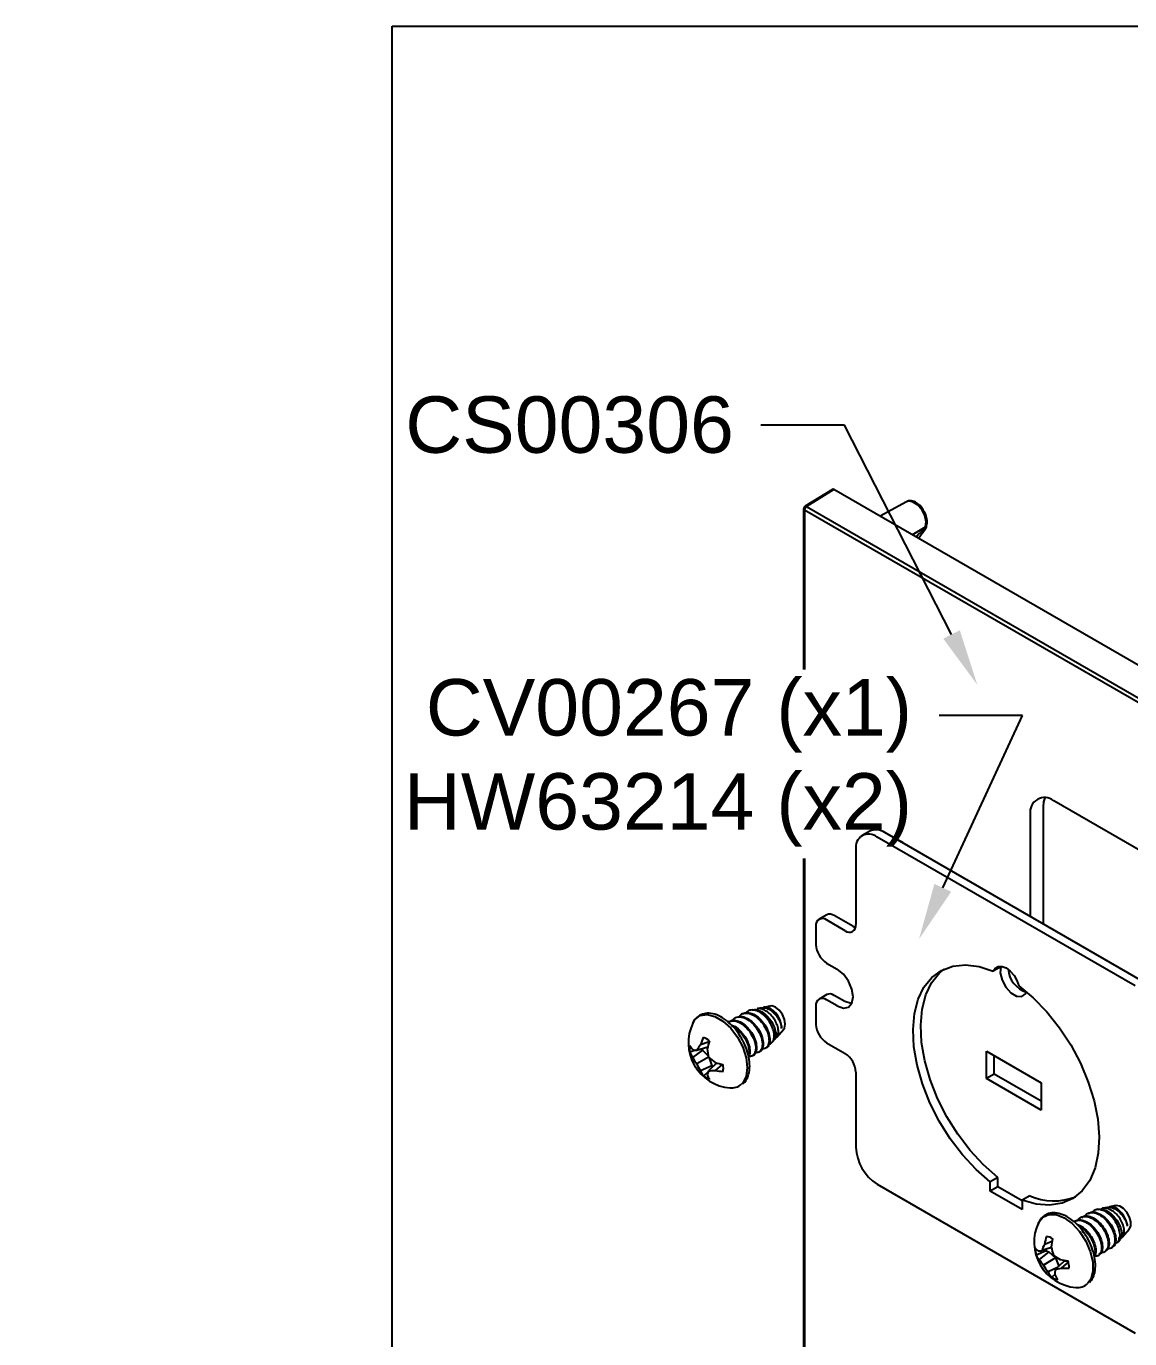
# Model space of a CAD drawing. Extents: x -1.22 to 6.77, y -6.95 to 0.
# Drawn here: x -1.216 to 2.451, y -4.362 to 0 of the extents above; entities that cross this region are included whole.
import ezdxf
from ezdxf import colors
from ezdxf.entities.mleader import LeaderData, LeaderLine
from ezdxf.math import Vec2, Vec3

# ---------------------------------------------------------------- set-up
doc = ezdxf.new("R2010")
doc.units = 0
doc.header["$LTSCALE"] = 0.5
doc.header["$MEASUREMENT"] = 0
for name, color, linetype in [('End Cap', 92, 'CONTINUOUS'), ('FAB DWG', 221, 'CONTINUOUS'), ('Hardware', 242, 'CONTINUOUS')]:
    doc.layers.add(name, color=color, linetype=linetype)
doc.layers.add('Text-Unprinted', color=131, linetype='CONTINUOUS', plot=False)
doc.styles.add('LSAD_Standard', font='arial.ttf')

msp = doc.modelspace()

# ---------------------------------------------------------------- linework, layer by layer
at = {"layer": 'End Cap', "transparency": 16777216}
for p, q in [((1.4632, -1.539), (1.3723, -1.5952)), ((1.4683, -1.5394), (1.3774, -1.5956)), ((3.8778, -2.9304), (1.4683, -1.5394)), ((1.3675, -1.6037), (1.3675, -2.1372)), ((3.7767, -2.9969), (1.3705, -1.6078)), ((1.3705, -1.6078), (1.3705, -2.1372)), ((1.3774, -1.5956), (3.7836, -2.9847)), ((1.7093, -1.5803), (1.6221, -1.6282)), ((1.7287, -1.6898), (1.7731, -1.6635)), ((2.1635, -2.5945), (2.1635, -2.9836)), ((2.9483, -3.0067), (2.1988, -2.574)), ((2.121, -2.619), (2.121, -2.9591)), ((1.3675, -2.7661), (1.3675, -4.9197)), ((1.3705, -2.7661), (1.3705, -4.9238))]:
    msp.add_line(p, q, dxfattribs=at)
at = {"layer": 'End Cap', "transparency": 16777216, "flags": 128}
for points in [[(1.7731, -1.6635), (1.775, -1.6464), (1.7704, -1.6262), (1.7601, -1.6063), (1.7459, -1.59), (1.73, -1.5801), (1.7152, -1.5783), (1.7093, -1.5803)], [(2.1693, -2.5637), (2.165, -2.5778), (2.1635, -2.5945)], [(1.7027, -2.7176), (1.697, -2.7124), (1.6794, -2.7042)]]:
    msp.add_lwpolyline(points, dxfattribs=at)
at = {"layer": 'End Cap', "transparency": 16777216}
for centre, radius, start, end in [((1.3775, -1.6037), 0.01, 121.7291, 180), ((1.3723, -1.6034), 0.0048, 184.1293, 247.1908), ((1.3859, -1.6085), 0.0154, 123.2297, 177.3477), ((1.3745, -1.5995), 0.00487, 53.4892, 117.3259), ((1.7712, -1.6628), 0.0044, 291.645, 357.485), ((1.7708, -1.6691), 0.00303, 350.1739, 48.2398), ((1.7702, -1.6584), 0.00592, 299.7992, 339.7534), ((1.7656, -1.6639), 0.01, 326.2459, 0), ((1.7656, -1.6639), 0.01, 0, 5.4852), ((2.1684, -2.6113), 0.048, 50.7967, 189.214)]:
    msp.add_arc(centre, radius, start, end, dxfattribs=at)
msp.add_ellipse((1.4683, -1.5476), major_axis=(-0.005, 0.00866), ratio=0.577206, start_param=5.498021, end_param=6.300635, dxfattribs=at)
for points, knots in [([(1.7676, -1.6113), (1.7646, -1.6062), (1.7578, -1.5952), (1.7431, -1.5826), (1.7278, -1.5767), (1.7155, -1.5767), (1.7107, -1.5801), (1.7094, -1.5811)], [0, 0, 0, 0, 0.21061, 0.461549, 0.723631, 0.923404, 1, 1, 1, 1]), ([(1.7757, -1.6604), (1.7766, -1.6572), (1.7788, -1.6489), (1.777, -1.633), (1.7728, -1.6187), (1.7682, -1.6121), (1.7676, -1.6113)], [0, 0, 0, 0, 0.216396, 0.570402, 0.943132, 1, 1, 1, 1]), ([(1.7406, -1.6966), (1.7457, -1.6919), (1.7545, -1.6839), (1.7656, -1.6738), (1.7712, -1.6684), (1.7728, -1.6669)], [0, 0, 0, 0, 0.502357, 0.858928, 1, 1, 1, 1]), ([(1.7738, -1.6696), (1.7722, -1.6718), (1.7668, -1.6792), (1.7583, -1.6904), (1.7526, -1.6982), (1.7499, -1.702)], [0, 0, 0, 0, 0.17894, 0.611271, 1, 1, 1, 1]), ([(1.7728, -1.6669), (1.7728, -1.6666), (1.7727, -1.6653), (1.7729, -1.6643), (1.7731, -1.6635)], [0, 0, 0, 0, 0.239935, 1, 1, 1, 1]), ([(1.7756, -1.663), (1.7756, -1.6625), (1.7755, -1.6613), (1.7757, -1.6605), (1.7757, -1.6605), (1.7757, -1.6604)], [0, 0, 0, 0, 0.307309, 0.864402, 1, 1, 1, 1])]:
    msp.add_open_spline(points, degree=3, knots=knots, dxfattribs=at)
at = {"layer": 'Hardware', "transparency": 16777216}
for p, q in [((1.5873, -2.6749), (1.5619, -2.6895)), ((2.4693, -3.1894), (1.6119, -2.6945)), ((2.4947, -3.1748), (1.6373, -2.6798)), ((1.5412, -2.7353), (1.5412, -2.9854)), ((1.4444, -2.9529), (1.419, -2.9676)), ((1.5312, -2.9911), (1.4694, -2.9554)), ((1.4086, -2.9905), (1.4086, -3.0519)), ((1.5058, -3.0058), (1.444, -2.9701)), ((1.444, -3.1132), (1.4795, -3.1337)), ((2.0235, -3.1255), (1.998, -3.1402)), ((1.4444, -3.2181), (1.419, -3.2328)), ((1.5049, -3.2411), (1.4694, -3.2206)), ((1.1966, -3.2684), (1.1907, -3.2697)), ((1.2266, -3.2621), (1.2127, -3.265)), ((1.2558, -3.256), (1.2347, -3.2604)), ((1.4086, -3.2557), (1.4086, -3.3171)), ((1.4795, -3.2558), (1.444, -3.2352)), ((1.1194, -3.3072), (1.1167, -3.3088)), ((1.1415, -3.2945), (1.1388, -3.2961)), ((1.1636, -3.2817), (1.1609, -3.2833)), ((1.2782, -3.3597), (1.301, -3.3343)), ((1.0489, -3.3925), (1.0129, -3.4034)), ((1.0538, -3.3746), (1.0247, -3.3853)), ((1.0263, -3.3993), (1.0318, -3.4025)), ((1.2632, -3.3764), (1.2697, -3.3693)), ((1.444, -3.3783), (1.5058, -3.4141)), ((1.0089, -3.4025), (0.9894, -3.4095)), ((1.0318, -3.4025), (0.9988, -3.4267)), ((1.0519, -3.4259), (1.0129, -3.4484)), ((1.0318, -3.4025), (1.0513, -3.423)), ((1.0794, -3.4452), (1.0519, -3.4709)), ((1.0541, -3.4279), (1.0621, -3.455)), ((1.1967, -3.422), (1.1995, -3.4204)), ((1.2188, -3.4092), (1.2216, -3.4076)), ((1.9752, -3.406), (2.1569, -3.511)), ((1.9752, -3.4969), (1.9752, -3.406)), ((2.0005, -3.4822), (2.0005, -3.4207)), ((1.0621, -3.455), (1.0247, -3.4715)), ((1.0621, -3.455), (1.0621, -3.4613)), ((1.0973, -3.4499), (1.0734, -3.4697)), ((1.5412, -3.4753), (1.5412, -3.7254)), ((2.0005, -3.4822), (1.9752, -3.4969)), ((2.1569, -3.5725), (2.0005, -3.4822)), ((2.1569, -3.6018), (1.9752, -3.4969)), ((2.1569, -3.511), (2.1569, -3.6018)), ((2.013, -3.8253), (1.9876, -3.84)), ((2.013, -3.8567), (2.013, -3.8253)), ((1.6119, -3.8478), (2.4693, -4.3428)), ((1.9876, -3.8714), (1.9876, -3.84)), ((2.013, -3.8567), (1.9876, -3.8714)), ((2.0936, -3.9326), (1.9876, -3.8714)), ((2.0936, -3.9032), (2.013, -3.8567)), ((2.1191, -3.8865), (2.0936, -3.9012)), ((2.0936, -3.9012), (2.0936, -3.9326)), ((2.3763, -3.9253), (2.3625, -3.9282)), ((2.4048, -3.9193), (2.3845, -3.9236)), ((2.2912, -3.9575), (2.2884, -3.9591)), ((2.3133, -3.9447), (2.3105, -3.9463)), ((2.3465, -3.9316), (2.3404, -3.9328)), ((2.2691, -3.9702), (2.2663, -3.9718)), ((2.4277, -4.0225), (2.45, -3.9976)), ((2.1931, -4.0381), (2.168, -4.048)), ((2.4127, -4.0393), (2.4192, -4.0321)), ((2.1735, -4.0697), (2.1407, -4.0842)), ((2.1822, -4.0731), (2.1502, -4.098)), ((2.191, -4.059), (2.1591, -4.0689)), ((2.2048, -4.0924), (2.1653, -4.117)), ((2.1735, -4.0697), (2.1822, -4.0731)), ((2.1822, -4.0731), (2.2048, -4.0924)), ((2.2048, -4.0924), (2.2162, -4.1204)), ((2.3464, -4.085), (2.3491, -4.0834)), ((2.3684, -4.0722), (2.3712, -4.0706)), ((2.3905, -4.0594), (2.3958, -4.0564)), ((2.2114, -4.1249), (2.1798, -4.1398)), ((2.2339, -4.1038), (2.2038, -4.1321)), ((2.2477, -4.1062), (2.2238, -4.1268)), ((2.2339, -4.1038), (2.2447, -4.1023)), ((2.2022, -4.1486), (2.1928, -4.1576))]:
    msp.add_line(p, q, dxfattribs=at)
at = {"layer": 'Hardware', "transparency": 16777216, "flags": 128}
for points in [[(1.5312, -2.9911), (1.5381, -2.9943), (1.5401, -2.9949)], [(1.4795, -3.2558), (1.4997, -3.2628), (1.5169, -3.2595), (1.5283, -3.2463), (1.5324, -3.2252), (1.5283, -3.1996), (1.5169, -3.1731), (1.4997, -3.15), (1.4795, -3.1337)], [(1.9876, -3.84), (1.9405, -3.7988), (1.8959, -3.7508), (1.8548, -3.697), (1.8184, -3.6389), (1.7874, -3.5777), (1.7627, -3.5151), (1.7448, -3.4526), (1.7343, -3.3917), (1.7313, -3.3339), (1.7359, -3.2808), (1.7481, -3.2334), (1.7675, -3.1932), (1.7936, -3.1609), (1.8259, -3.1375), (1.8634, -3.1235), (1.9053, -3.1193), (1.9506, -3.1249), (1.998, -3.1402)], [(2.013, -3.8253), (1.9659, -3.7841), (1.9213, -3.7361), (1.8803, -3.6823), (1.8438, -3.6242), (1.8128, -3.563), (1.7881, -3.5004), (1.7703, -3.4379), (1.7597, -3.377), (1.7567, -3.3193), (1.7614, -3.2661), (1.7736, -3.2187), (1.7929, -3.1785), (1.8191, -3.1462), (1.835, -3.133)], [(1.998, -3.1402), (2.0045, -3.1297), (2.0144, -3.1242), (2.0269, -3.1242), (2.0406, -3.1296), (2.0543, -3.14), (2.0668, -3.1544), (2.0767, -3.1714), (2.0832, -3.1894)], [(2.0235, -3.1255), (2.0213, -3.1459), (2.0269, -3.1699), (2.0394, -3.1934), (2.0566, -3.2122), (2.0755, -3.2231), (2.0927, -3.2241), (2.1052, -3.2151), (2.1083, -3.2091)], [(2.0832, -3.1894), (2.1306, -3.2288), (2.1759, -3.2755), (2.2178, -3.3281), (2.2553, -3.3854), (2.2876, -3.4461), (2.3137, -3.5085), (2.3331, -3.5711), (2.3453, -3.6325), (2.3499, -3.6911), (2.3469, -3.7454), (2.3364, -3.7941), (2.3185, -3.836), (2.2938, -3.8701), (2.2628, -3.8954), (2.2264, -3.9115), (2.1853, -3.9179), (2.1407, -3.9144), (2.0936, -3.9012)], [(1.3067, -3.3164), (1.3042, -3.3006), (1.2971, -3.2843), (1.2866, -3.2701), (1.2741, -3.26), (1.2617, -3.2557), (1.2558, -3.256)], [(1.5274, -3.2483), (1.5251, -3.2481), (1.5049, -3.2411)], [(0.999, -3.313), (1.0064, -3.3013), (1.024, -3.288), (1.0466, -3.2842), (1.0725, -3.2904), (1.0994, -3.3059), (1.1252, -3.3296), (1.1478, -3.3595), (1.1655, -3.3931), (1.1766, -3.4279), (1.1805, -3.4608), (1.1766, -3.4894), (1.1655, -3.5112), (1.1605, -3.5165)], [(1.301, -3.3343), (1.3042, -3.3293), (1.3067, -3.3164)], [(2.4553, -3.9735), (2.4509, -3.9572), (2.4422, -3.9415), (2.4307, -3.9287), (2.418, -3.9209), (2.4061, -3.9191), (2.4048, -3.9193)], [(2.1481, -3.9764), (2.1483, -3.9758), (2.1625, -3.9576), (2.1825, -3.9484), (2.2068, -3.9491), (2.2334, -3.9595), (2.2601, -3.9788), (2.2848, -4.0055), (2.3054, -4.0374), (2.3203, -4.0719), (2.3283, -4.1062), (2.3288, -4.1375), (2.3216, -4.1633), (2.3119, -4.1775)], [(2.45, -3.9976), (2.4548, -3.9879), (2.4553, -3.9735)]]:
    msp.add_lwpolyline(points, dxfattribs=at)
at = {"layer": 'Hardware', "transparency": 16777216}
for centre, radius, start, end in [((1.5843, -2.7283), 0.0437, 50.7967, 189.214), ((1.608, -2.7207), 0.0503, 54.3824, 114.3071), ((1.4302, -2.987), 0.0218, 50.7967, 189.214), ((1.4547, -2.9759), 0.0251, 54.3824, 114.3071), ((1.5196, -2.9889), 0.0218, 230.7967, 9.214), ((1.4854, -3.0484), 0.0768, 182.6055, 237.3945), ((2.1353, -3.1257), 0.0887, 185.3027, 252.0279), ((1.4547, -3.241), 0.0251, 54.3824, 114.3071), ((1.2147, -3.3317), 0.0799, 0.7404, 55.3724), ((1.4302, -3.2522), 0.0218, 50.7967, 189.214), ((1.1356, -3.3776), 0.151, 154.7008, 265.2938), ((1.4854, -3.3136), 0.0768, 182.6055, 237.3945), ((1.0632, -3.3981), 0.0746, 171.1794, 188.8206), ((1.0467, -3.3571), 0.0644, 207.294, 222.063), ((1.0266, -3.308), 0.0964, 253.2757, 261.8218), ((1.1574, -3.4853), 0.1662, 143.0124, 150.4521), ((1.2076, -3.4452), 0.1925, 153.8836, 161.8938), ((1.0079, -3.43), 0.0746, 51.1806, 68.8248), ((1.3375, -3.4613), 0.2967, 162.4504, 167.78), ((1.2703, -3.3773), 0.2238, 185.4463, 192.5419), ((1.0586, -3.3826), 0.0742, 201.2615, 216.3895), ((1.1226, -3.3623), 0.1394, 207.4879, 218.1386), ((1.2032, -3.261), 0.2238, 227.4587, 234.5541), ((1.164, -3.1608), 0.2967, 252.2217, 257.5505), ((1.4644, -3.4788), 0.0768, 2.6055, 57.3945), ((1.1423, -3.3965), 0.1395, 201.8619, 212.512), ((1.0928, -3.4417), 0.0743, 203.6114, 218.7372), ((1.0816, -3.43), 0.0746, 231.1806, 248.8248), ((1.1414, -3.5068), 0.0964, 158.1864, 166.735), ((1.1089, -3.4648), 0.0645, 197.9392, 212.7056), ((1.0532, -3.3048), 0.1662, 269.5543, 276.9926), ((1.1131, -3.2814), 0.1925, 258.1085, 266.1181), ((1.0263, -3.462), 0.0746, 351.1794, 8.8206), ((1.1282, -3.4788), 0.0495, 264.1321, 310.5569), ((1.6947, -3.7184), 0.1537, 182.6055, 237.3945), ((2.199, -3.7071), 0.1964, 245.989, 291.7295), ((2.3645, -3.9953), 0.0794, 5.8913, 60.7742), ((2.2846, -4.0409), 0.151, 154.7008, 265.2938), ((2.3036, -4.1181), 0.1527, 152.679, 161.2227), ((2.349, -4.083), 0.1843, 160.4746, 169.0462), ((2.1642, -4.0783), 0.0579, 58.1508, 79.0536), ((2.4551, -4.0831), 0.2659, 168.2746, 174.3279), ((2.1745, -4.036), 0.0439, 212.8046, 230.4782), ((2.2303, -4.0602), 0.0927, 179.7067, 194.9638), ((2.19, -4.0607), 0.0545, 205.5267, 223.1686), ((2.1416, -3.9148), 0.1551, 271.8309, 276.47), ((2.2538, -4.0312), 0.1232, 212.8092, 224.1035), ((2.2543, -4.0516), 0.0828, 189.1063, 192.6176), ((2.4064, -4.0154), 0.2198, 190.869, 198.1928), ((2.3318, -3.9021), 0.2261, 233.5871, 240.4153), ((2.2836, -3.7563), 0.3482, 259.5053, 263.9369), ((2.3008, -4.0468), 0.1527, 207.3799, 217.559), ((2.2622, -4.0935), 0.0945, 209.3252, 222.7108), ((2.2997, -4.1486), 0.0973, 170.2394, 180.0597), ((2.1609, -3.9273), 0.2092, 281.8252, 287.4947), ((2.238, -3.9198), 0.2075, 266.0792, 273.3077), ((2.1572, -4.1265), 0.0927, 359.7067, 14.9638), ((2.2233, -4.1084), 0.0579, 238.1508, 259.0536), ((2.2823, -4.1121), 0.0879, 204.5598, 217.2306), ((2.2778, -4.1441), 0.0477, 263.2253, 315.514)]:
    msp.add_arc(centre, radius, start, end, dxfattribs=at)
for points, knots in [([(1.2531, -3.3817), (1.2537, -3.3817), (1.2585, -3.3819), (1.2647, -3.3759), (1.27, -3.3641), (1.27, -3.3473), (1.2649, -3.3281), (1.255, -3.3085), (1.2411, -3.291), (1.2249, -3.2774), (1.2079, -3.2694), (1.192, -3.2685), (1.1809, -3.272), (1.1772, -3.2775), (1.1763, -3.2789)], [0, 0, 0, 0, 0.013765, 0.106757, 0.199636, 0.294102, 0.388818, 0.483449, 0.579428, 0.675867, 0.772246, 0.869739, 0.967899, 1, 1, 1, 1]), ([(1.1967, -3.2691), (1.2004, -3.2684), (1.2089, -3.2669), (1.2246, -3.2724), (1.2413, -3.2837), (1.2563, -3.2997), (1.2676, -3.3183), (1.2744, -3.3373), (1.2759, -3.3537), (1.2739, -3.3648), (1.2701, -3.3679), (1.2691, -3.3687)], [0, 0, 0, 0, 0.092761, 0.219048, 0.345275, 0.468342, 0.591548, 0.714701, 0.834913, 0.955038, 1, 1, 1, 1]), ([(1.278, -3.3594), (1.2784, -3.3592), (1.2815, -3.3572), (1.2839, -3.3484), (1.2841, -3.3341), (1.2794, -3.3169), (1.2705, -3.2996), (1.2581, -3.284), (1.2434, -3.2718), (1.2284, -3.2652), (1.2176, -3.2632), (1.2133, -3.2651), (1.2128, -3.2654)], [0, 0, 0, 0, 0.014877, 0.132647, 0.252686, 0.373089, 0.493359, 0.615552, 0.73841, 0.861176, 0.985524, 1, 1, 1, 1]), ([(1.2267, -3.2629), (1.2289, -3.2623), (1.2353, -3.2606), (1.2479, -3.2642), (1.2624, -3.2728), (1.2758, -3.2857), (1.2862, -3.301), (1.2929, -3.317), (1.294, -3.3262), (1.2945, -3.3306)], [0, 0, 0, 0, 0.0841855, 0.2412183, 0.3982, 0.5514582, 0.7040097, 0.856533, 1, 1, 1, 1]), ([(1.26, -3.2659), (1.2555, -3.2637), (1.2466, -3.2593), (1.2386, -3.2601), (1.2347, -3.2605)], [0, 0, 0, 0, 0.510998, 1, 1, 1, 1]), ([(1.2357, -3.2621), (1.2378, -3.2614), (1.2442, -3.2593), (1.2532, -3.2623), (1.2592, -3.2655), (1.26, -3.2659)], [0, 0, 0, 0, 0.297807, 0.902635, 1, 1, 1, 1]), ([(1.1638, -3.3688), (1.1597, -3.3615), (1.1501, -3.3438), (1.1297, -3.3197), (1.105, -3.2984), (1.0788, -3.2842), (1.0538, -3.2787), (1.0305, -3.2816), (1.0121, -3.2934), (1.0015, -3.305), (0.9991, -3.313), (0.9991, -3.3132)], [0, 0, 0, 0, 0.094691, 0.226956, 0.359756, 0.493581, 0.628437, 0.747326, 0.873689, 0.99674, 1, 1, 1, 1]), ([(1.1167, -3.3089), (1.1223, -3.3069), (1.1333, -3.3028), (1.154, -3.3093), (1.1745, -3.3238), (1.1922, -3.3449), (1.2043, -3.3692), (1.2096, -3.3927), (1.2071, -3.4116), (1.1984, -3.4234), (1.1893, -3.4236), (1.1851, -3.4237)], [0, 0, 0, 0, 0.114346, 0.227043, 0.33974, 0.455412, 0.566484, 0.681147, 0.79581, 0.906882, 1, 1, 1, 1]), ([(1.1195, -3.3073), (1.125, -3.3053), (1.136, -3.3013), (1.1568, -3.3077), (1.1772, -3.3222), (1.195, -3.3433), (1.207, -3.3675), (1.2124, -3.3913), (1.2096, -3.4094), (1.2043, -3.4196), (1.1995, -3.4203), (1.1995, -3.4203)], [0, 0, 0, 0, 0.125903, 0.24999, 0.374077, 0.50144, 0.623738, 0.74999, 0.876242, 0.998541, 1, 1, 1, 1]), ([(1.1307, -3.3047), (1.1331, -3.3015), (1.1392, -3.2935), (1.1557, -3.2907), (1.176, -3.2964), (1.1966, -3.3111), (1.2143, -3.3321), (1.2264, -3.3564), (1.2317, -3.38), (1.2292, -3.3988), (1.2205, -3.4106), (1.2113, -3.4109), (1.2072, -3.411)], [0, 0, 0, 0, 0.069685, 0.177153, 0.281858, 0.386563, 0.494032, 0.597227, 0.703759, 0.81029, 0.913486, 1, 1, 1, 1]), ([(1.1416, -3.2945), (1.1471, -3.2925), (1.1581, -3.2885), (1.1789, -3.2949), (1.1993, -3.3095), (1.2171, -3.3305), (1.2291, -3.3548), (1.2345, -3.3785), (1.2317, -3.3967), (1.2264, -3.4068), (1.2216, -3.4075), (1.2216, -3.4076)], [0, 0, 0, 0, 0.125903, 0.24999, 0.374077, 0.50144, 0.623738, 0.74999, 0.876242, 0.998541, 1, 1, 1, 1]), ([(1.1528, -3.292), (1.1552, -3.2888), (1.1613, -3.2807), (1.1778, -3.2779), (1.1981, -3.2836), (1.2187, -3.2984), (1.2364, -3.3193), (1.2485, -3.3437), (1.2538, -3.3672), (1.2513, -3.3861), (1.2426, -3.3979), (1.2334, -3.3981), (1.2293, -3.3982)], [0, 0, 0, 0, 0.069685, 0.177153, 0.281858, 0.386563, 0.494032, 0.597227, 0.703759, 0.81029, 0.913486, 1, 1, 1, 1]), ([(1.1637, -3.2818), (1.1692, -3.2798), (1.1802, -3.2757), (1.201, -3.2822), (1.2214, -3.2967), (1.2391, -3.3178), (1.2512, -3.342), (1.2566, -3.3658), (1.2538, -3.3839), (1.2485, -3.3941), (1.2437, -3.3948), (1.2437, -3.3948)], [0, 0, 0, 0, 0.125903, 0.24999, 0.374077, 0.50144, 0.623738, 0.74999, 0.876242, 0.998541, 1, 1, 1, 1]), ([(1.1288, -3.3201), (1.1307, -3.3206), (1.1393, -3.3227), (1.1552, -3.3355), (1.1728, -3.3559), (1.1851, -3.3805), (1.1899, -3.4034), (1.1894, -3.4189), (1.1856, -3.4231), (1.1851, -3.4237)], [0, 0, 0, 0, 0.05347, 0.235075, 0.421475, 0.600462, 0.785236, 0.970009, 1, 1, 1, 1]), ([(1.1316, -3.3233), (1.1317, -3.3233), (1.1384, -3.3252), (1.1525, -3.3373), (1.1701, -3.3575), (1.1821, -3.3819), (1.1878, -3.4055), (1.1852, -3.4171), (1.1839, -3.4229)], [0, 0, 0, 0, 0.003073, 0.201898, 0.405972, 0.601931, 0.804225, 1, 1, 1, 1]), ([(1.1657, -3.5141), (1.1665, -3.5137), (1.1734, -3.5094), (1.1814, -3.4944), (1.1885, -3.4705), (1.1887, -3.4413), (1.182, -3.4097), (1.1733, -3.3845), (1.1655, -3.3717), (1.1638, -3.3688)], [0, 0, 0, 0, 0.02095, 0.197802, 0.377917, 0.565327, 0.755895, 0.946213, 1, 1, 1, 1]), ([(1.0506, -3.4749), (1.0498, -3.4756), (1.0445, -3.48), (1.0392, -3.4845), (1.0348, -3.4882)], [0, 0, 0, 0, 0.160972, 1, 1, 1, 1]), ([(2.3763, -3.9255), (2.3766, -3.9254), (2.3806, -3.9235), (2.3909, -3.9253), (2.4053, -3.9312), (2.4195, -3.9424), (2.4313, -3.9567), (2.4399, -3.9726), (2.4423, -3.9824), (2.4434, -3.9871)], [0, 0, 0, 0, 0.011354, 0.180875, 0.350341, 0.515787, 0.68047, 0.845124, 1, 1, 1, 1]), ([(2.383, -3.9255), (2.384, -3.9249), (2.3888, -3.9221), (2.3965, -3.9236), (2.4024, -3.9257), (2.4032, -3.926)], [0, 0, 0, 0, 0.181051, 0.886445, 1, 1, 1, 1]), ([(2.4032, -3.926), (2.3987, -3.9244), (2.392, -3.9221), (2.3864, -3.9238), (2.3846, -3.9243)], [0, 0, 0, 0, 0.674984, 1, 1, 1, 1]), ([(2.3023, -4.0143), (2.2968, -4.0064), (2.2846, -3.9889), (2.2616, -3.9675), (2.2359, -3.951), (2.2105, -3.9429), (2.1865, -3.9431), (2.1661, -3.9522), (2.1525, -3.9657), (2.1485, -3.9771), (2.1471, -3.9809)], [0, 0, 0, 0, 0.114881, 0.255418, 0.396897, 0.539616, 0.667261, 0.803403, 0.934219, 1, 1, 1, 1]), ([(2.2669, -3.973), (2.2699, -3.9711), (2.2777, -3.9662), (2.2952, -3.9689), (2.3159, -3.9799), (2.3352, -3.9987), (2.3497, -4.0223), (2.358, -4.0465), (2.3587, -4.0679), (2.3516, -4.0824), (2.3426, -4.0888), (2.3355, -4.087), (2.3342, -4.0866)], [0, 0, 0, 0, 0.068097, 0.180347, 0.292598, 0.407811, 0.518443, 0.632652, 0.74686, 0.857493, 0.972706, 1, 1, 1, 1]), ([(2.2697, -3.9714), (2.2727, -3.9695), (2.2804, -3.9646), (2.298, -3.9673), (2.3187, -3.9783), (2.3379, -3.9972), (2.3525, -4.0206), (2.3608, -4.045), (2.3612, -4.0658), (2.3565, -4.0792), (2.3503, -4.0815), (2.3485, -4.0822)], [0, 0, 0, 0, 0.075278, 0.199365, 0.323452, 0.450815, 0.573113, 0.699365, 0.825617, 0.947915, 1, 1, 1, 1]), ([(2.2807, -3.9669), (2.2813, -3.9657), (2.2849, -3.9588), (2.2979, -3.9543), (2.3171, -3.9558), (2.3381, -3.9673), (2.3573, -3.986), (2.3718, -4.0095), (2.3801, -4.0337), (2.3808, -4.0551), (2.3737, -4.0696), (2.3647, -4.076), (2.3576, -4.0742), (2.3563, -4.0739)], [0, 0, 0, 0, 0.022421, 0.129984, 0.234779, 0.339575, 0.447137, 0.550423, 0.657047, 0.763671, 0.866956, 0.974519, 1, 1, 1, 1]), ([(2.2918, -3.9586), (2.2948, -3.9568), (2.3025, -3.9518), (2.3201, -3.9546), (2.3408, -3.9656), (2.36, -3.9844), (2.3746, -4.0079), (2.3829, -4.0322), (2.3833, -4.053), (2.3786, -4.0665), (2.3724, -4.0688), (2.3706, -4.0694)], [0, 0, 0, 0, 0.075278, 0.199365, 0.323452, 0.450815, 0.573113, 0.699365, 0.825617, 0.947915, 1, 1, 1, 1]), ([(2.3028, -3.9541), (2.3034, -3.9529), (2.307, -3.9461), (2.32, -3.9416), (2.3392, -3.943), (2.3602, -3.9545), (2.3794, -3.9732), (2.3939, -3.9967), (2.4022, -4.0209), (2.4029, -4.0424), (2.3958, -4.0569), (2.3868, -4.0633), (2.3797, -4.0615), (2.3784, -4.0611)], [0, 0, 0, 0, 0.0224214, 0.1299836, 0.2347794, 0.3395751, 0.4471373, 0.5504227, 0.6570468, 0.763671, 0.8669563, 0.9745185, 1, 1, 1, 1]), ([(2.3139, -3.9459), (2.3168, -3.944), (2.3246, -3.939), (2.3422, -3.9418), (2.3629, -3.9528), (2.3821, -3.9716), (2.3967, -3.9951), (2.405, -4.0195), (2.4054, -4.0403), (2.4007, -4.0537), (2.3945, -4.056), (2.3927, -4.0567)], [0, 0, 0, 0, 0.075278, 0.199365, 0.323452, 0.450815, 0.573113, 0.699365, 0.825617, 0.947915, 1, 1, 1, 1]), ([(2.4023, -4.0442), (2.4047, -4.0438), (2.411, -4.0428), (2.4172, -4.0339), (2.4201, -4.0195), (2.4176, -4.0014), (2.4101, -3.9818), (2.3983, -3.963), (2.3831, -3.9471), (2.3663, -3.936), (2.3498, -3.9313), (2.3354, -3.9328), (2.329, -3.9388), (2.3261, -3.9415)], [0, 0, 0, 0, 0.058406, 0.151973, 0.245428, 0.340479, 0.435781, 0.530997, 0.627571, 0.724607, 0.821583, 0.919679, 1, 1, 1, 1]), ([(2.3466, -3.9323), (2.3478, -3.9318), (2.3535, -3.9296), (2.3664, -3.9324), (2.3833, -3.9408), (2.3993, -3.9549), (2.4124, -3.9724), (2.4214, -3.9915), (2.4254, -4.0092), (2.4248, -4.0238), (2.4207, -4.0293), (2.4188, -4.0318)], [0, 0, 0, 0, 0.033343, 0.160136, 0.286867, 0.410427, 0.534126, 0.657772, 0.778466, 0.899071, 1, 1, 1, 1]), ([(2.4128, -4.0272), (2.4136, -4.0274), (2.4183, -4.0289), (2.4251, -4.0259), (2.4317, -4.018), (2.4341, -4.005), (2.4318, -3.9891), (2.4251, -3.9717), (2.4145, -3.955), (2.4009, -3.9409), (2.3857, -3.931), (2.371, -3.927), (2.3602, -3.9274), (2.356, -3.931), (2.3551, -3.9317)], [0, 0, 0, 0, 0.017622, 0.110996, 0.204465, 0.297796, 0.392924, 0.488341, 0.583652, 0.680489, 0.777851, 0.87514, 0.973684, 1, 1, 1, 1]), ([(2.2747, -3.9812), (2.2751, -3.9813), (2.2819, -3.9819), (2.2968, -3.9918), (2.3158, -4.0097), (2.3304, -4.0335), (2.3385, -4.0574), (2.3398, -4.0768), (2.3357, -4.084), (2.3342, -4.0866)], [0, 0, 0, 0, 0.011556, 0.186988, 0.36705, 0.539953, 0.718446, 0.896938, 1, 1, 1, 1]), ([(2.2807, -3.987), (2.285, -3.989), (2.2962, -3.9943), (2.313, -4.0117), (2.3277, -4.035), (2.3356, -4.0589), (2.3372, -4.0767), (2.3339, -4.0829), (2.3331, -4.0845)], [0, 0, 0, 0, 0.125459, 0.33061, 0.527604, 0.730966, 0.934327, 1, 1, 1, 1]), ([(2.3172, -4.1744), (2.3205, -4.171), (2.329, -4.1624), (2.3359, -4.1414), (2.3383, -4.1139), (2.334, -4.0826), (2.3229, -4.0504), (2.3117, -4.0268), (2.3035, -4.0159), (2.3023, -4.0143)], [0, 0, 0, 0, 0.104674, 0.269376, 0.440841, 0.616589, 0.792647, 0.968367, 1, 1, 1, 1])]:
    msp.add_open_spline(points, degree=3, knots=knots, dxfattribs=at)
at = {"layer": 'Text-Unprinted', "ltscale": 0.5, "transparency": 16777216}
msp.add_lwpolyline([(0, 0), (6.7639, 0), (6.7639, -6.942), (0, -6.942)], close=True, dxfattribs=at)

# ---------------------------------------------------------------- leaders
at = {"layer": 'FAB DWG', "ltscale": 0.5, "transparency": 16777216}
ml = msp.add_multileader_mtext('Standard', dxfattribs=at)
ml.set_content('\\A1;CS00306', color=256, style='LSAD_Standard')
ml.set_leader_properties()
ml.build(insert=Vec2(0, 0))
ml.multileader.update_dxf_attribs({"text_left_attachment_type": 2, "dogleg_length": 0.36, "arrow_head_size": 0.1875})
ctx = ml.context
ctx.base_point, ctx.char_height, ctx.arrow_head_size, ctx.landing_gap_size, ctx.plane_origin = Vec3(-0.0213, -1.327), 0.1875, 0.1875, 0.09, Vec3(2.3257, 10.2218)
ctx.left_attachment, ctx.text_align_type = 2, 2
notes = []
notes.append((ctx, [(1, (1, 1, 0), (1.5031, -1.3254), (-1, 0), 0.2772, [(0, [(1.9446, -2.188)], 0, [])])]))
ctx.mtext.insert, ctx.mtext.width, ctx.mtext.defined_height, ctx.mtext.alignment, ctx.mtext.flow_direction = Vec3(1.1358, -1.23), 2.351815, 0.6491, 3, 5
ml = msp.add_multileader_mtext('Standard', dxfattribs=at)
ml.set_content('\\A1;CV00267 (x1)\\PHW63214 (x2)', color=256, style='LSAD_Standard')
ml.set_leader_properties()
ml.build(insert=Vec2(0, 0))
ml.multileader.update_dxf_attribs({"text_left_attachment_type": 2, "dogleg_length": 0.36, "arrow_head_size": 0.1875})
ctx = ml.context
ctx.base_point, ctx.char_height, ctx.arrow_head_size, ctx.landing_gap_size, ctx.plane_origin = Vec3(-0.0203, -2.4503), 0.1875, 0.1875, 0.09, Vec3(0.5044, 13.053)
ctx.left_attachment, ctx.text_align_type = 2, 2
notes.append((ctx, [(1, (1, 1, 0), (2.0952, -2.2909), (-1, 0), 0.2772, [(0, [(1.7513, -3.0333)], 0, [])])]))
ctx.mtext.insert, ctx.mtext.width, ctx.mtext.defined_height, ctx.mtext.alignment, ctx.mtext.flow_direction = Vec3(1.7279, -2.1696), 1.904564, 0.4885, 3, 5
for ctx, leaders in notes:
    for number, flags, end, landing, length, lines in leaders:
        leader = LeaderData()
        leader.index, (leader.has_last_leader_line, leader.has_dogleg_vector, leader.attachment_direction) = number, flags
        leader.last_leader_point, leader.dogleg_vector, leader.dogleg_length = Vec3(end), Vec3(landing), length
        for number, points, colour, breaks in lines:
            line = LeaderLine()
            line.index, line.vertices, line.color, line.breaks = number, Vec3.list(points), colors.encode_raw_color(colour), breaks
            leader.lines.append(line)
        ctx.leaders.append(leader)

doc.saveas('drawing.dxf')
